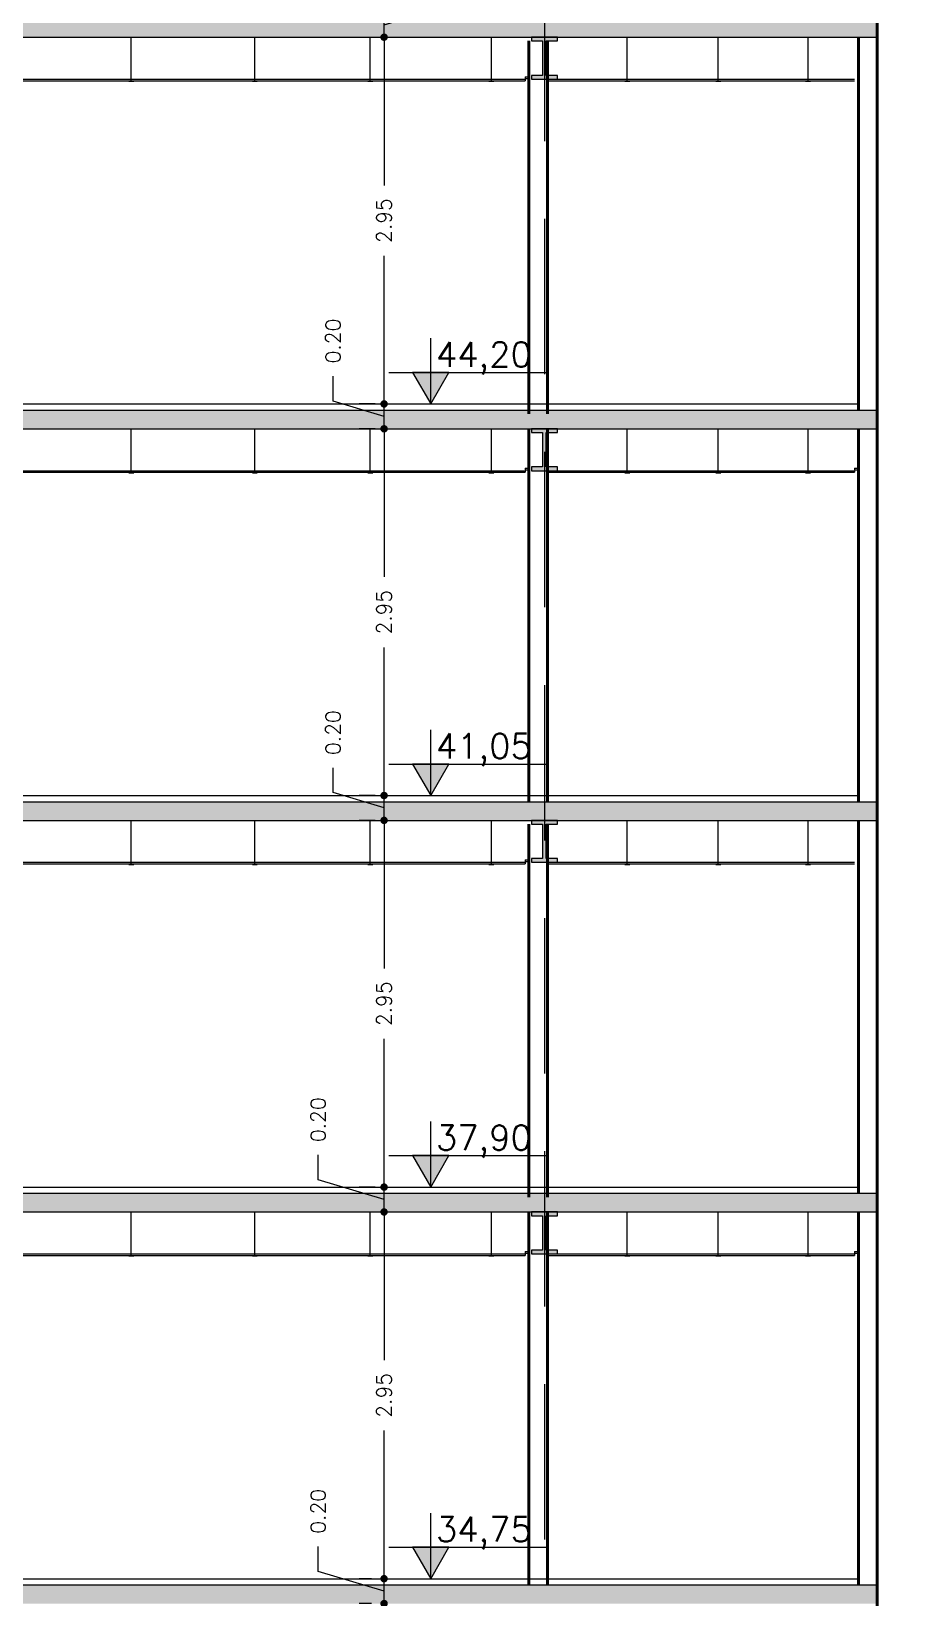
# Model space of a CAD drawing. Header units: millimetres. Extents: x 1135 to 1350, y 205 to 283.
# Drawn here: x 1310.6 to 1317.63, y 241.3 to 253.9 of the extents above; entities that cross this region are included whole.
import ezdxf

# ---------------------------------------------------------------- set-up
doc = ezdxf.new("R2010")
doc.units = ezdxf.units.MM
doc.header["$LTSCALE"] = 10
doc.header["$PDMODE"] = 1
doc.linetypes.add('DASHED2', pattern=[0.375, 0.25, -0.125])
doc.layers.get('0').update_dxf_attribs({"color": 90})
doc.layers.add('CIEL', color=8, linetype='Continuous')
doc.layers.add('FONDO', color=8, linetype='Continuous')
for name, color, linetype, lineweight in [('COTA', 90, 'Continuous', 9), ('HACHT', 90, 'Continuous', 9), ('linha estutura', 252, 'Continuous', 13), ('PAREDES 2', 50, 'Continuous', 50), ('pn 02', 16, 'Continuous', 20)]:
    doc.layers.add(name, color=color, linetype=linetype, lineweight=lineweight)
doc.styles.get("Standard").update_dxf_attribs({"font": 'simplex.shx'})
doc.dimstyles.new('1-100', dxfattribs={"dimtxt": 0.12, "dimasz": 0.06, "dimexe": 0.2, "dimexo": 0.1, "dimgap": 0.1, "dimtad": 0, "dimzin": 0, "dimdsep": 46, "dimtxsty": 'Standard', "dimblk": 'DOT', "dimcen": 0.09, "dimclrd": 90, "dimclre": 90, "dimclrt": 16, "dimadec": 0, "dimazin": 0, "dimtfac": 1, "dimtofl": 0, "dimtmove": 0, "dimatfit": 3, "dimldrblk": 'DOT', "dimfxl": 0, "dimtolj": 1, "dimtzin": 0, "dimarcsym": 0})

# ---------------------------------------------------------------- blocks, each defined once
blk = doc.blocks.new('_DOT')
at = {"color": 0, "linetype": 'ByBlock'}
blk.add_line((-0.5, 0), (-1, 0), dxfattribs=at)
at = {"color": 0, "linetype": 'ByBlock', "const_width": 0.5}
blk.add_lwpolyline([(-0.25, 0, 1), (0.25, 0, 1)], format="xyb", close=True, dxfattribs=at)
blk = doc.blocks.new('*D75')
at = {"layer": 'COTA', "color": 90, "lineweight": -2}
for p, q in [((1312.909, 241.509), (1312.909, 241.709)), ((1313.439, 241.51), (1313.439, 241.57)), ((1313.439, 241.35), (1312.909, 241.509)), ((1313.339, 241.45), (1313.239, 241.45)), ((1313.439, 241.25), (1313.439, 241.45)), ((1313.339, 241.25), (1313.239, 241.25)), ((1313.439, 241.19), (1313.439, 241.13))]:
    blk.add_line(p, q, dxfattribs=at)
at = {"layer": 'Defpoints', "color": 0}
for p in [(1313.439, 241.45), (1313.439, 241.45), (1313.439, 241.25)]:
    blk.add_point(p, dxfattribs=at)
at = {"layer": 'COTA', "color": 90, "lineweight": -2, "xscale": 0.06, "yscale": 0.06, "zscale": 0.06}
for p, rotation in [((1313.439, 241.45), 270), ((1313.439, 241.25), 90)]:
    blk.add_blockref('_DOT', p, dxfattribs=dict(at, rotation=rotation))
at = {"layer": 'COTA', "color": 16, "insert": (1312.909, 241.992), "char_height": 0.12, "attachment_point": 5, "rotation": 90}
blk.add_mtext('\\A1;0.20', dxfattribs=at)
blk = doc.blocks.new('*D76')
at = {"layer": 'COTA', "color": 90, "lineweight": -2}
for p, q in [((1313.439, 244.34), (1313.439, 243.208)), ((1313.454, 244.4), (1313.639, 244.4)), ((1313.439, 241.51), (1313.439, 242.642)), ((1313.339, 241.45), (1313.239, 241.45))]:
    blk.add_line(p, q, dxfattribs=at)
at = {"layer": 'Defpoints', "color": 0}
for p in [(1313.354, 244.4), (1313.439, 244.4), (1313.439, 241.45)]:
    blk.add_point(p, dxfattribs=at)
at = {"layer": 'COTA', "color": 90, "lineweight": -2, "xscale": 0.06, "yscale": 0.06, "zscale": 0.06}
for p, rotation in [((1313.439, 244.4), 90), ((1313.439, 241.45), 270)]:
    blk.add_blockref('_DOT', p, dxfattribs=dict(at, rotation=rotation))
at = {"layer": 'COTA', "color": 16, "insert": (1313.439, 242.925), "char_height": 0.12, "attachment_point": 5, "rotation": 90}
blk.add_mtext('\\A1;2.95', dxfattribs=at)
blk = doc.blocks.new('*D77')
at = {"layer": 'COTA', "color": 90, "lineweight": -2}
for p, q in [((1312.909, 244.659), (1312.909, 244.859)), ((1313.439, 244.66), (1313.439, 244.72)), ((1313.439, 244.5), (1312.909, 244.659)), ((1313.367, 244.6), (1313.239, 244.6)), ((1313.439, 244.4), (1313.439, 244.6)), ((1313.439, 244.34), (1313.439, 244.28)), ((1313.454, 244.4), (1313.639, 244.4))]:
    blk.add_line(p, q, dxfattribs=at)
at = {"layer": 'Defpoints', "color": 0}
for p in [(1313.439, 244.6), (1313.467, 244.6), (1313.354, 244.4)]:
    blk.add_point(p, dxfattribs=at)
at = {"layer": 'COTA', "color": 90, "lineweight": -2, "xscale": 0.06, "yscale": 0.06, "zscale": 0.06}
for p, rotation in [((1313.439, 244.6), 270), ((1313.439, 244.4), 90)]:
    blk.add_blockref('_DOT', p, dxfattribs=dict(at, rotation=rotation))
at = {"layer": 'COTA', "color": 16, "insert": (1312.909, 245.142), "char_height": 0.12, "attachment_point": 5, "rotation": 90}
blk.add_mtext('\\A1;0.20', dxfattribs=at)
blk = doc.blocks.new('*D78')
at = {"layer": 'COTA', "color": 90, "lineweight": -2}
for p, q in [((1313.367, 247.55), (1313.239, 247.55)), ((1313.439, 247.49), (1313.439, 246.358)), ((1313.439, 244.66), (1313.439, 245.792)), ((1313.367, 244.6), (1313.239, 244.6))]:
    blk.add_line(p, q, dxfattribs=at)
at = {"layer": 'Defpoints', "color": 0}
for p in [(1313.439, 247.55), (1313.467, 247.55), (1313.467, 244.6)]:
    blk.add_point(p, dxfattribs=at)
at = {"layer": 'COTA', "color": 90, "lineweight": -2, "xscale": 0.06, "yscale": 0.06, "zscale": 0.06}
for p, rotation in [((1313.439, 247.55), 90), ((1313.439, 244.6), 270)]:
    blk.add_blockref('_DOT', p, dxfattribs=dict(at, rotation=rotation))
at = {"layer": 'COTA', "color": 16, "insert": (1313.439, 246.075), "char_height": 0.12, "attachment_point": 5, "rotation": 90}
blk.add_mtext('\\A1;2.95', dxfattribs=at)
blk = doc.blocks.new('*D79')
at = {"layer": 'COTA', "color": 90, "lineweight": -2}
for p, q in [((1313.029, 247.773), (1313.029, 247.973)), ((1313.439, 247.81), (1313.439, 247.87)), ((1313.439, 247.65), (1313.029, 247.773)), ((1313.367, 247.75), (1313.239, 247.75)), ((1313.439, 247.55), (1313.439, 247.75)), ((1313.367, 247.55), (1313.239, 247.55)), ((1313.439, 247.49), (1313.439, 247.43))]:
    blk.add_line(p, q, dxfattribs=at)
at = {"layer": 'Defpoints', "color": 0}
for p in [(1313.439, 247.75), (1313.467, 247.75), (1313.467, 247.55)]:
    blk.add_point(p, dxfattribs=at)
at = {"layer": 'COTA', "color": 90, "lineweight": -2, "xscale": 0.06, "yscale": 0.06, "zscale": 0.06}
for p, rotation in [((1313.439, 247.75), 270), ((1313.439, 247.55), 90)]:
    blk.add_blockref('_DOT', p, dxfattribs=dict(at, rotation=rotation))
at = {"layer": 'COTA', "color": 16, "insert": (1313.029, 248.256), "char_height": 0.12, "attachment_point": 5, "rotation": 90}
blk.add_mtext('\\A1;0.20', dxfattribs=at)
blk = doc.blocks.new('*D80')
at = {"layer": 'COTA', "color": 90, "lineweight": -2}
for p, q in [((1313.367, 250.7), (1313.239, 250.7)), ((1313.439, 250.64), (1313.439, 249.508)), ((1313.439, 247.81), (1313.439, 248.942)), ((1313.367, 247.75), (1313.239, 247.75))]:
    blk.add_line(p, q, dxfattribs=at)
at = {"layer": 'Defpoints', "color": 0}
for p in [(1313.439, 250.7), (1313.467, 250.7), (1313.467, 247.75)]:
    blk.add_point(p, dxfattribs=at)
at = {"layer": 'COTA', "color": 90, "lineweight": -2, "xscale": 0.06, "yscale": 0.06, "zscale": 0.06}
for p, rotation in [((1313.439, 250.7), 90), ((1313.439, 247.75), 270)]:
    blk.add_blockref('_DOT', p, dxfattribs=dict(at, rotation=rotation))
at = {"layer": 'COTA', "color": 16, "insert": (1313.439, 249.225), "char_height": 0.12, "attachment_point": 5, "rotation": 90}
blk.add_mtext('\\A1;2.95', dxfattribs=at)
blk = doc.blocks.new('*D81')
at = {"layer": 'COTA', "color": 90, "lineweight": -2}
for p, q in [((1313.029, 250.923), (1313.029, 251.123)), ((1313.439, 250.96), (1313.439, 251.02)), ((1313.439, 250.8), (1313.029, 250.923)), ((1313.367, 250.9), (1313.239, 250.9)), ((1313.439, 250.7), (1313.439, 250.9)), ((1313.367, 250.7), (1313.239, 250.7)), ((1313.439, 250.64), (1313.439, 250.58))]:
    blk.add_line(p, q, dxfattribs=at)
at = {"layer": 'Defpoints', "color": 0}
for p in [(1313.439, 250.9), (1313.467, 250.9), (1313.467, 250.7)]:
    blk.add_point(p, dxfattribs=at)
at = {"layer": 'COTA', "color": 90, "lineweight": -2, "xscale": 0.06, "yscale": 0.06, "zscale": 0.06}
for p, rotation in [((1313.439, 250.9), 270), ((1313.439, 250.7), 90)]:
    blk.add_blockref('_DOT', p, dxfattribs=dict(at, rotation=rotation))
at = {"layer": 'COTA', "color": 16, "insert": (1313.029, 251.406), "char_height": 0.12, "attachment_point": 5, "rotation": 90}
blk.add_mtext('\\A1;0.20', dxfattribs=at)
blk = doc.blocks.new('*D82')
at = {"layer": 'COTA', "color": 90, "lineweight": -2}
for p, q in [((1313.439, 253.79), (1313.439, 252.658)), ((1313.46, 253.85), (1313.639, 253.85)), ((1313.439, 250.96), (1313.439, 252.092)), ((1313.367, 250.9), (1313.239, 250.9))]:
    blk.add_line(p, q, dxfattribs=at)
at = {"layer": 'Defpoints', "color": 0}
for p in [(1313.36, 253.85), (1313.439, 253.85), (1313.467, 250.9)]:
    blk.add_point(p, dxfattribs=at)
at = {"layer": 'COTA', "color": 90, "lineweight": -2, "xscale": 0.06, "yscale": 0.06, "zscale": 0.06}
for p, rotation in [((1313.439, 253.85), 90), ((1313.439, 250.9), 270)]:
    blk.add_blockref('_DOT', p, dxfattribs=dict(at, rotation=rotation))
at = {"layer": 'COTA', "color": 16, "insert": (1313.439, 252.375), "char_height": 0.12, "attachment_point": 5, "rotation": 90}
blk.add_mtext('\\A1;2.95', dxfattribs=at)
blk = doc.blocks.new('*D83')
at = {"layer": 'COTA', "color": 90, "lineweight": -2}
for p, q in [((1313.969, 254.109), (1313.969, 254.309)), ((1313.439, 254.11), (1313.439, 254.17)), ((1313.439, 253.95), (1313.969, 254.109)), ((1313.439, 253.85), (1313.439, 254.05)), ((1313.46, 254.05), (1313.639, 254.05)), ((1313.439, 253.79), (1313.439, 253.73)), ((1313.46, 253.85), (1313.639, 253.85))]:
    blk.add_line(p, q, dxfattribs=at)
at = {"layer": 'Defpoints', "color": 0}
for p in [(1313.36, 254.05), (1313.439, 254.05), (1313.36, 253.85)]:
    blk.add_point(p, dxfattribs=at)
at = {"layer": 'COTA', "color": 90, "lineweight": -2, "xscale": 0.06, "yscale": 0.06, "zscale": 0.06}
for p, rotation in [((1313.439, 254.05), 270), ((1313.439, 253.85), 90)]:
    blk.add_blockref('_DOT', p, dxfattribs=dict(at, rotation=rotation))
at = {"layer": 'COTA', "color": 16, "insert": (1313.969, 254.592), "char_height": 0.12, "attachment_point": 5, "rotation": 90}
blk.add_mtext('\\A1;0.20', dxfattribs=at)

msp = doc.modelspace()

# ---------------------------------------------------------------- hatches: boundary and pattern name
at = {"layer": 'HACHT'}
h = msp.add_hatch(color=256, dxfattribs=at)
h.paths.add_polyline_path([(1324.6, 252.418), (1325.479, 252.418), (1325.479, 252.568), (1324.279, 252.568), (1324.279, 252.382), (1324.009, 252.382), (1324.009, 252.197), (1323.739, 252.197), (1323.739, 252.012), (1323.469, 252.012), (1323.469, 251.826), (1323.199, 251.826), (1323.199, 251.641), (1322.929, 251.641), (1322.929, 251.456), (1322.659, 251.456), (1322.659, 251.271), (1322.389, 251.271), (1322.389, 251.085), (1322.119, 251.085), (1322.119, 250.85), (1318.229, 250.85), (1318.229, 250.65), (1322.024, 250.65)])
h.paths.add_polyline_path([(1324.6, 255.568), (1325.479, 255.568), (1325.479, 255.718), (1324.279, 255.718), (1324.279, 255.532), (1324.009, 255.532), (1324.009, 255.347), (1323.739, 255.347), (1323.739, 255.162), (1323.469, 255.162), (1323.469, 254.976), (1323.199, 254.976), (1323.199, 254.791), (1322.929, 254.791), (1322.929, 254.606), (1322.659, 254.606), (1322.659, 254.421), (1322.389, 254.421), (1322.389, 254.235), (1322.119, 254.235), (1322.119, 254), (1318.229, 254), (1318.229, 253.85), (1322.024, 253.85), (1322.097, 253.85)])
h.paths.add_polyline_path([(1324.6, 258.718), (1325.479, 258.718), (1325.479, 258.868), (1324.279, 258.868), (1324.279, 258.682), (1324.009, 258.682), (1324.009, 258.497), (1323.739, 258.497), (1323.739, 258.312), (1323.469, 258.312), (1323.469, 258.126), (1323.199, 258.126), (1323.199, 257.941), (1322.929, 257.941), (1322.929, 257.756), (1322.659, 257.756), (1322.659, 257.571), (1322.389, 257.571), (1322.389, 257.385), (1322.119, 257.385), (1322.119, 257.15), (1318.229, 257.15), (1318.229, 256.95), (1322.024, 256.95)])
h.paths.add_polyline_path([(1324.6, 261.868), (1325.479, 261.868), (1325.479, 262.018), (1324.279, 262.018), (1324.279, 261.832), (1324.009, 261.832), (1324.009, 261.647), (1323.739, 261.647), (1323.739, 261.462), (1323.469, 261.462), (1323.469, 261.276), (1323.199, 261.276), (1323.199, 261.091), (1322.929, 261.091), (1322.929, 260.906), (1322.659, 260.906), (1322.659, 260.721), (1322.389, 260.721), (1322.389, 260.535), (1322.119, 260.535), (1322.119, 260.3), (1318.229, 260.3), (1318.229, 260.15), (1322.024, 260.15), (1322.097, 260.15)])
h.paths.add_polyline_path([(1324.6, 265.018), (1325.479, 265.018), (1325.479, 265.168), (1324.279, 265.168), (1324.279, 264.982), (1324.009, 264.982), (1324.009, 264.797), (1323.739, 264.797), (1323.739, 264.612), (1323.469, 264.612), (1323.469, 264.426), (1323.199, 264.426), (1323.199, 264.241), (1322.929, 264.241), (1322.929, 264.056), (1322.659, 264.056), (1322.659, 263.871), (1322.389, 263.871), (1322.389, 263.685), (1322.119, 263.685), (1322.119, 263.45), (1318.229, 263.45), (1318.229, 263.25), (1322.024, 263.25)])
h.paths.add_polyline_path([(1317.404, 254), (1303.268, 254), (1303.268, 253.85), (1317.404, 253.85)])
h.paths.add_polyline_path([(1317.404, 260.3), (1303.729, 260.3), (1303.729, 260.15), (1317.404, 260.15)])
h.paths.add_polyline_path([(1317.404, 266.6), (1303.729, 266.6), (1303.729, 266.45), (1317.404, 266.45)])
h.paths.add_polyline_path([(1322.108, 254.104), (1322.339, 254.104), (1322.339, 254.284), (1322.108, 254.284)], flags=25)
h.paths.add_polyline_path([(1322.108, 260.404), (1322.339, 260.404), (1322.339, 260.584), (1322.108, 260.584)], flags=25)
h = msp.add_hatch(color=256, dxfattribs=at)
h.paths.add_polyline_path([(1317.404, 244.55), (1306.599, 244.55), (1306.599, 244.4), (1306.809, 244.4), (1317.404, 244.4)])
h.paths.add_polyline_path([(1317.404, 250.85), (1306.599, 250.85), (1306.599, 250.7), (1306.809, 250.7), (1317.404, 250.7)])
h.paths.add_polyline_path([(1303.987, 250.85), (1303.268, 250.85), (1303.268, 250.7), (1303.671, 250.7, -0.263734), (1303.675, 250.7), (1303.987, 250.7)])
h = msp.add_hatch(color=256, dxfattribs=at)
h.paths.add_polyline_path([(1303.987, 238.25), (1303.268, 238.25), (1303.268, 238.1), (1303.671, 238.1, -0.263734), (1303.675, 238.1), (1303.987, 238.1)])
h.paths.add_polyline_path([(1303.987, 244.6), (1303.675, 244.6, -0.263734), (1303.671, 244.6), (1303.268, 244.6), (1303.268, 244.4), (1303.987, 244.4)])
h.paths.add_polyline_path([(1314.729, 241.4), (1303.268, 241.4), (1303.268, 241.25), (1303.478, 241.25), (1314.729, 241.25)])
h.paths.add_polyline_path([(1317.404, 241.4), (1314.729, 241.4), (1314.729, 241.25), (1317.404, 241.25)])
h.paths.add_polyline_path([(1324.6, 242.968), (1325.479, 242.968), (1325.479, 243.118), (1324.279, 243.118), (1324.279, 242.932), (1324.009, 242.932), (1324.009, 242.747), (1323.739, 242.747), (1323.739, 242.562), (1323.469, 242.562), (1323.469, 242.376), (1323.199, 242.376), (1323.199, 242.191), (1322.929, 242.191), (1322.929, 242.006), (1322.659, 242.006), (1322.659, 241.821), (1322.389, 241.821), (1322.389, 241.635), (1322.119, 241.635), (1322.119, 241.4), (1318.229, 241.4), (1318.229, 241.25), (1322.024, 241.25), (1322.097, 241.25)])
h.paths.add_polyline_path([(1324.6, 246.118), (1325.479, 246.118), (1325.479, 246.268), (1324.279, 246.268), (1324.279, 246.082), (1324.009, 246.082), (1324.009, 245.897), (1323.739, 245.897), (1323.739, 245.712), (1323.469, 245.712), (1323.469, 245.526), (1323.199, 245.526), (1323.199, 245.341), (1322.929, 245.341), (1322.929, 245.156), (1322.659, 245.156), (1322.659, 244.971), (1322.389, 244.971), (1322.389, 244.785), (1322.119, 244.785), (1322.119, 244.55), (1318.229, 244.55), (1318.229, 244.35), (1322.024, 244.35)])
h.paths.add_polyline_path([(1317.404, 247.7), (1303.729, 247.7), (1303.729, 247.552), (1303.729, 247.55), (1317.404, 247.55)])
h.paths.add_polyline_path([(1324.6, 249.268), (1325.479, 249.268), (1325.479, 249.418), (1324.279, 249.418), (1324.279, 249.232), (1324.009, 249.232), (1324.009, 249.047), (1323.739, 249.047), (1323.739, 248.862), (1323.469, 248.862), (1323.469, 248.676), (1323.199, 248.676), (1323.199, 248.491), (1322.929, 248.491), (1322.929, 248.306), (1322.659, 248.306), (1322.659, 248.121), (1322.389, 248.121), (1322.389, 247.935), (1322.119, 247.935), (1322.119, 247.7), (1318.229, 247.7), (1318.229, 247.55), (1322.024, 247.55), (1322.097, 247.55)])
h.paths.add_polyline_path([(1322.108, 241.504), (1322.339, 241.504), (1322.339, 241.684), (1322.108, 241.684)], flags=25)
h.paths.add_polyline_path([(1322.108, 247.804), (1322.339, 247.804), (1322.339, 247.984), (1322.108, 247.984)], flags=25)
at = {"layer": 'pn 02'}
for points in [[(1314.624, 253.543), (1314.624, 253.513), (1314.834, 253.513), (1314.834, 253.543), (1314.744, 253.543), (1314.744, 253.82), (1314.834, 253.82), (1314.834, 253.85), (1314.624, 253.85), (1314.624, 253.82), (1314.714, 253.82), (1314.714, 253.543)], [(1313.961, 251.153), (1313.669, 251.153), (1313.815, 250.9)], [(1314.624, 250.393), (1314.624, 250.363), (1314.834, 250.363), (1314.834, 250.393), (1314.744, 250.393), (1314.744, 250.67), (1314.834, 250.67), (1314.834, 250.7), (1314.624, 250.7), (1314.624, 250.67), (1314.714, 250.67), (1314.714, 250.393)], [(1313.961, 248.003), (1313.669, 248.003), (1313.815, 247.75)], [(1314.624, 247.243), (1314.624, 247.213), (1314.834, 247.213), (1314.834, 247.243), (1314.744, 247.243), (1314.744, 247.52), (1314.834, 247.52), (1314.834, 247.55), (1314.624, 247.55), (1314.624, 247.52), (1314.714, 247.52), (1314.714, 247.243)], [(1313.961, 244.853), (1313.669, 244.853), (1313.815, 244.6)], [(1314.624, 244.093), (1314.624, 244.063), (1314.834, 244.063), (1314.834, 244.093), (1314.744, 244.093), (1314.744, 244.37), (1314.834, 244.37), (1314.834, 244.4), (1314.624, 244.4), (1314.624, 244.37), (1314.714, 244.37), (1314.714, 244.093)], [(1313.961, 241.703), (1313.669, 241.703), (1313.815, 241.45)]]:
    msp.add_hatch(color=256, dxfattribs=at).paths.add_polyline_path(points)

# ---------------------------------------------------------------- linework, layer by layer
at = {"layer": 'CIEL'}
for p, q in [((1306.599, 253.513), (1314.573, 253.513)), ((1314.573, 253.532), (1314.604, 253.532)), ((1314.573, 253.532), (1314.573, 253.519)), ((1314.573, 253.519), (1314.604, 253.519)), ((1314.573, 253.513), (1314.573, 253.5)), ((1314.754, 253.513), (1317.223, 253.513)), ((1306.599, 253.5), (1314.573, 253.5)), ((1311.386, 253.496), (1311.426, 253.496)), ((1312.38, 253.496), (1312.419, 253.496)), ((1313.308, 253.496), (1313.348, 253.496)), ((1314.282, 253.496), (1314.322, 253.496)), ((1314.754, 253.5), (1317.223, 253.5)), ((1315.375, 253.496), (1315.415, 253.496)), ((1316.107, 253.496), (1316.147, 253.496)), ((1316.829, 253.496), (1316.869, 253.496)), ((1306.599, 250.363), (1314.573, 250.363)), ((1314.573, 250.382), (1314.604, 250.382)), ((1314.573, 250.382), (1314.573, 250.369)), ((1314.573, 250.369), (1314.604, 250.369)), ((1314.573, 250.363), (1314.573, 250.35)), ((1314.754, 250.363), (1317.223, 250.363)), ((1317.223, 250.382), (1317.254, 250.382)), ((1317.223, 250.382), (1317.223, 250.369)), ((1317.223, 250.369), (1317.254, 250.369)), ((1317.223, 250.363), (1317.223, 250.35)), ((1306.599, 250.35), (1314.573, 250.35)), ((1311.386, 250.346), (1311.426, 250.346)), ((1312.38, 250.346), (1312.419, 250.346)), ((1313.308, 250.346), (1313.348, 250.346)), ((1314.282, 250.346), (1314.322, 250.346)), ((1314.754, 250.35), (1317.223, 250.35)), ((1315.375, 250.346), (1315.415, 250.346)), ((1316.107, 250.346), (1316.147, 250.346)), ((1316.829, 250.346), (1316.869, 250.346)), ((1306.599, 247.213), (1314.573, 247.213)), ((1314.573, 247.232), (1314.604, 247.232)), ((1314.573, 247.232), (1314.573, 247.219)), ((1314.573, 247.219), (1314.604, 247.219)), ((1314.573, 247.213), (1314.573, 247.2)), ((1314.754, 247.213), (1317.223, 247.213)), ((1306.599, 247.2), (1314.573, 247.2)), ((1311.386, 247.196), (1311.426, 247.196)), ((1312.38, 247.196), (1312.419, 247.196)), ((1313.308, 247.196), (1313.348, 247.196)), ((1314.282, 247.196), (1314.322, 247.196)), ((1314.754, 247.2), (1317.223, 247.2)), ((1315.375, 247.196), (1315.415, 247.196)), ((1316.107, 247.196), (1316.147, 247.196)), ((1316.829, 247.196), (1316.869, 247.196)), ((1306.599, 244.063), (1314.573, 244.063)), ((1314.573, 244.082), (1314.604, 244.082)), ((1314.573, 244.082), (1314.573, 244.069)), ((1314.573, 244.069), (1314.604, 244.069)), ((1314.573, 244.063), (1314.573, 244.05)), ((1314.754, 244.063), (1317.223, 244.063)), ((1317.223, 244.082), (1317.254, 244.082)), ((1317.223, 244.082), (1317.223, 244.069)), ((1317.223, 244.069), (1317.254, 244.069)), ((1317.223, 244.063), (1317.223, 244.05)), ((1306.599, 244.05), (1314.573, 244.05)), ((1311.386, 244.046), (1311.426, 244.046)), ((1312.38, 244.046), (1312.419, 244.046)), ((1313.308, 244.046), (1313.348, 244.046)), ((1314.282, 244.046), (1314.322, 244.046)), ((1314.754, 244.05), (1317.223, 244.05)), ((1315.375, 244.046), (1315.415, 244.046)), ((1316.107, 244.046), (1316.147, 244.046)), ((1316.829, 244.046), (1316.869, 244.046))]:
    msp.add_line(p, q, dxfattribs=at)
at = {"layer": 'FONDO'}
for p, q in [((1311.406, 253.496), (1311.406, 253.85)), ((1312.399, 253.496), (1312.399, 253.85)), ((1313.328, 253.496), (1313.328, 253.85)), ((1314.302, 253.496), (1314.302, 253.85)), ((1315.395, 253.496), (1315.395, 253.85)), ((1316.127, 253.496), (1316.127, 253.85)), ((1316.849, 253.496), (1316.849, 253.85)), ((1311.406, 250.346), (1311.406, 250.7)), ((1312.399, 250.346), (1312.399, 250.7)), ((1313.328, 250.346), (1313.328, 250.7)), ((1314.302, 250.346), (1314.302, 250.7)), ((1315.395, 250.346), (1315.395, 250.7)), ((1316.127, 250.346), (1316.127, 250.7)), ((1316.849, 250.346), (1316.849, 250.7)), ((1311.406, 247.196), (1311.406, 247.55)), ((1312.399, 247.196), (1312.399, 247.55)), ((1313.328, 247.196), (1313.328, 247.55)), ((1314.302, 247.196), (1314.302, 247.55)), ((1315.395, 247.196), (1315.395, 247.55)), ((1316.127, 247.196), (1316.127, 247.55)), ((1316.849, 247.196), (1316.849, 247.55)), ((1311.406, 244.046), (1311.406, 244.4)), ((1312.399, 244.046), (1312.399, 244.4)), ((1313.328, 244.046), (1313.328, 244.4)), ((1314.302, 244.046), (1314.302, 244.4)), ((1315.395, 244.046), (1315.395, 244.4)), ((1316.127, 244.046), (1316.127, 244.4)), ((1316.849, 244.046), (1316.849, 244.4))]:
    msp.add_line(p, q, dxfattribs=at)
at = {"layer": 'linha estutura', "linetype": 'DASHED2', "ltscale": 0.5}
msp.add_line((1314.729, 280.514), (1314.729, 205.118), dxfattribs=at)
at = {"layer": 'PAREDES 2'}
for p, q in [((1317.404, 256.95), (1317.404, 253.8)), ((1314.604, 253.82), (1314.604, 250.82)), ((1314.754, 253.82), (1314.754, 250.82)), ((1317.254, 253.85), (1317.254, 250.85)), ((1317.404, 253.85), (1317.404, 250.65)), ((1314.604, 250.7), (1314.604, 247.7)), ((1314.754, 250.7), (1314.754, 247.7)), ((1317.254, 250.7), (1317.254, 247.7)), ((1317.404, 250.65), (1317.404, 247.5)), ((1314.604, 247.52), (1314.604, 244.52)), ((1314.754, 247.52), (1314.754, 244.52)), ((1317.254, 247.55), (1317.254, 244.55)), ((1317.404, 247.55), (1317.404, 244.35)), ((1314.604, 244.4), (1314.604, 241.4)), ((1314.754, 244.4), (1314.754, 241.4)), ((1317.254, 244.4), (1317.254, 241.4)), ((1317.404, 244.35), (1317.404, 241.2))]:
    msp.add_line(p, q, dxfattribs=at)
at = {"layer": 'pn 02'}
for p, q in [((1303.268, 253.85), (1317.404, 253.85)), ((1313.815, 250.9), (1313.815, 251.428)), ((1313.478, 251.153), (1314.758, 251.153)), ((1306.599, 250.9), (1317.254, 250.9)), ((1306.599, 250.85), (1317.404, 250.85)), ((1306.599, 250.7), (1317.404, 250.7)), ((1313.815, 247.75), (1313.815, 248.278)), ((1313.478, 248.003), (1314.758, 248.003)), ((1303.729, 247.75), (1317.254, 247.75)), ((1303.729, 247.7), (1317.404, 247.7)), ((1303.729, 247.55), (1317.404, 247.55)), ((1313.815, 244.6), (1313.815, 245.128)), ((1313.478, 244.853), (1314.758, 244.853)), ((1306.599, 244.6), (1317.254, 244.6)), ((1306.599, 244.55), (1317.404, 244.55)), ((1306.599, 244.4), (1317.404, 244.4)), ((1313.815, 241.45), (1313.815, 241.978)), ((1313.478, 241.703), (1314.758, 241.703)), ((1303.518, 241.45), (1317.254, 241.45)), ((1303.268, 241.4), (1317.404, 241.4))]:
    msp.add_line(p, q, dxfattribs=at)
at = {"layer": 'pn 02', "linetype": 'Continuous'}
for points in [[(1314.624, 253.543), (1314.624, 253.513), (1314.834, 253.513), (1314.834, 253.543), (1314.744, 253.543), (1314.744, 253.82), (1314.834, 253.82), (1314.834, 253.85), (1314.624, 253.85), (1314.624, 253.82), (1314.714, 253.82), (1314.714, 253.543)], [(1314.624, 250.393), (1314.624, 250.363), (1314.834, 250.363), (1314.834, 250.393), (1314.744, 250.393), (1314.744, 250.67), (1314.834, 250.67), (1314.834, 250.7), (1314.624, 250.7), (1314.624, 250.67), (1314.714, 250.67), (1314.714, 250.393)], [(1314.624, 247.243), (1314.624, 247.213), (1314.834, 247.213), (1314.834, 247.243), (1314.744, 247.243), (1314.744, 247.52), (1314.834, 247.52), (1314.834, 247.55), (1314.624, 247.55), (1314.624, 247.52), (1314.714, 247.52), (1314.714, 247.243)], [(1314.624, 244.093), (1314.624, 244.063), (1314.834, 244.063), (1314.834, 244.093), (1314.744, 244.093), (1314.744, 244.37), (1314.834, 244.37), (1314.834, 244.4), (1314.624, 244.4), (1314.624, 244.37), (1314.714, 244.37), (1314.714, 244.093)]]:
    msp.add_lwpolyline(points, close=True, dxfattribs=at)
at = {"layer": 'pn 02'}
for points in [[(1313.815, 250.9), (1313.961, 251.153), (1313.669, 251.153)], [(1313.815, 247.75), (1313.961, 248.003), (1313.669, 248.003)], [(1313.815, 244.6), (1313.961, 244.853), (1313.669, 244.853)], [(1313.815, 241.45), (1313.961, 241.703), (1313.669, 241.703)]]:
    msp.add_lwpolyline(points, close=True, dxfattribs=at)

# ---------------------------------------------------------------- texts
at = {"layer": 'COTA'}
for s, p in [('44,20', (1313.856, 251.198)), ('41,05', (1313.856, 248.048)), ('37,90', (1313.856, 244.898)), ('34,75', (1313.856, 241.748))]:
    msp.add_text(s, height=0.2, dxfattribs=at).set_placement(p)

# ---------------------------------------------------------------- dimensions: what is measured, and where the dimension line sits
for base, p1, p2, picture, middle in [((1313.439, 254.05), (1313.36, 253.85), (1313.36, 254.05), '*D83', (1313.969, 254.409)), ((1313.439, 253.85), (1313.467, 250.9), (1313.36, 253.85), '*D82', (1313.439, 252.375)), ((1313.439, 250.9), (1313.467, 250.7), (1313.467, 250.9), '*D81', (1313.029, 251.223)), ((1313.439, 250.7), (1313.467, 247.75), (1313.467, 250.7), '*D80', (1313.439, 249.225)), ((1313.439, 247.75), (1313.467, 247.55), (1313.467, 247.75), '*D79', (1313.029, 248.073)), ((1313.439, 247.55), (1313.467, 244.6), (1313.467, 247.55), '*D78', (1313.439, 246.075)), ((1313.439, 244.6), (1313.354, 244.4), (1313.467, 244.6), '*D77', (1312.909, 244.959)), ((1313.439, 244.4), (1313.439, 241.45), (1313.354, 244.4), '*D76', (1313.439, 242.925)), ((1313.439, 241.45), (1313.439, 241.25), (1313.439, 241.45), '*D75', (1312.909, 241.809))]:
    dim = msp.add_linear_dim(base=base, p1=p1, p2=p2, angle=90, dimstyle='1-100', override={"dimtmove": 1}, dxfattribs=at)
    dim.commit()
    dim.dimension.update_dxf_attribs({"geometry": picture, "text_midpoint": middle})

doc.saveas('drawing.dxf')
